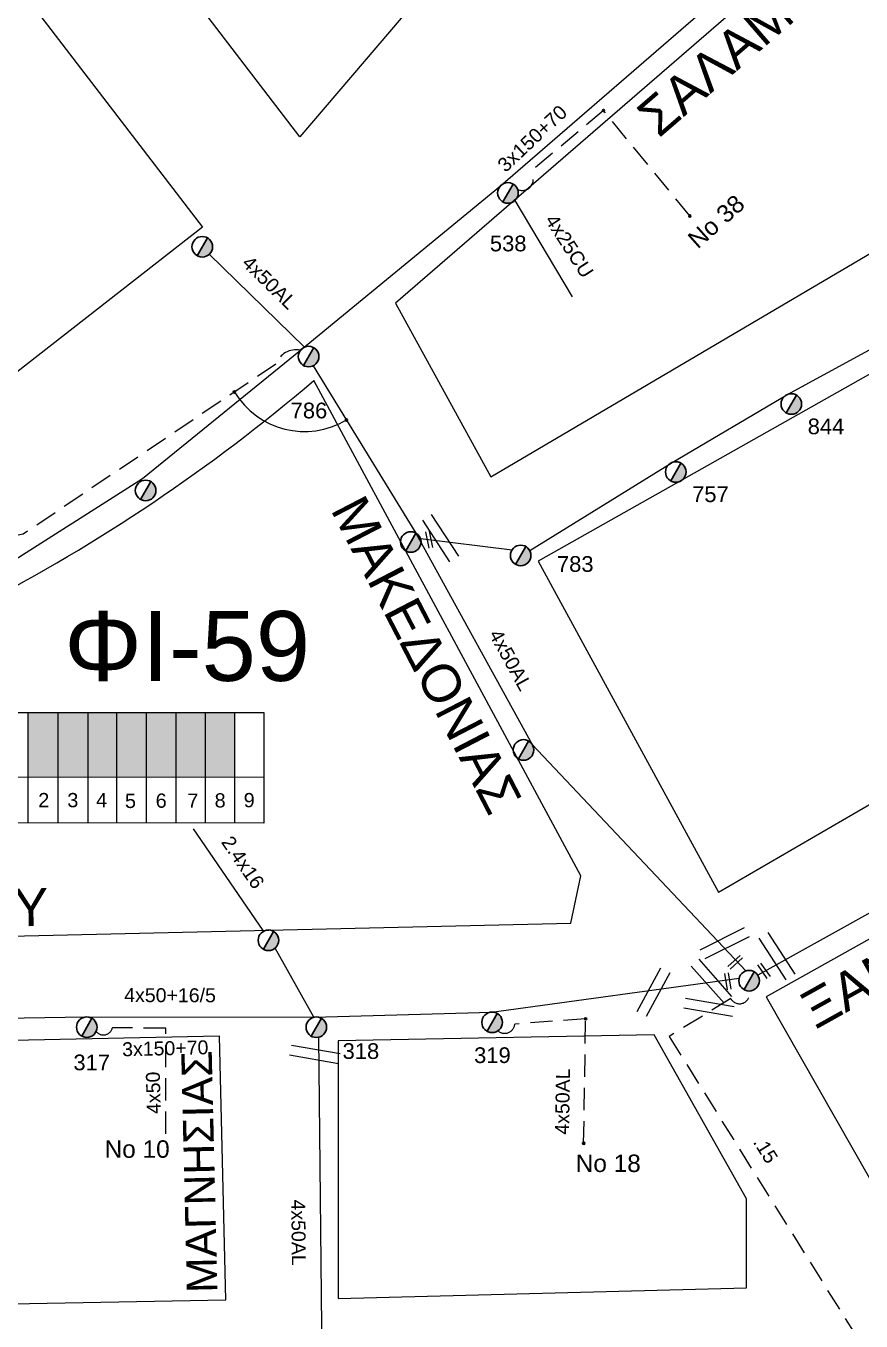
# Model space of a CAD drawing. Header units: millimetres. Extents: x 1421 to 7547, y 822 to 1873.
# Drawn here: x 6842.7 to 6938.4, y 1423 to 1571.3 of the extents above; entities that cross this region are included whole.
import ezdxf
from ezdxf.enums import TextEntityAlignment as Align

# ---------------------------------------------------------------- set-up
doc = ezdxf.new("R2010")
doc.units = ezdxf.units.MM
doc.linetypes.add('DASHED', pattern=[19.05, 12.7, -6.35])
doc.layers.get('0').update_dxf_attribs({"lineweight": 30})
for name, color, linetype, lineweight in [('2.4x16', 7, 'Continuous', 30), ('3x150+50', 7, 'Continuous', 30), ('4x50+13_5', 7, 'Continuous', 30), ('4x50+16_5', 7, 'Continuous', 30), ('4x50AL', 7, 'Continuous', 30), ('Pillar OTE', 7, 'Continuous', 30), ('TEXT_ΚΑΛΩΔΙΩΝ', 7, 'Continuous', 30), ('Γυμνά εναέρια ΧΤ και ΦΟΠ (3Φ)   4x50+16AL', 7, 'Continuous', 30), ('Εναέρια παροχή ΧΤ 4x25', 7, 'SYN_LINE', 30), ('Καλώδια ΧΤ   3x150+50CU', 7, 'DASHED', 30), ('Καλώδια ΧΤ   3x150+70AL', 7, 'DASHED', 30), ('Μηχανική τομή', 7, 'Continuous', 30), ('Στύλος ΦΜ', 7, 'Continuous', 30), ('Στύλος ΦΜ @ 1', 7, 'Continuous', 30), ('Συνδέσεις', 7, 'Continuous', 30), ('Τομή', 7, 'Continuous', 30), ('Υπόβαθρο ΔΕΗ', 7, 'Continuous', 30), ('Υπόγεια Καλώδια Δικτύου ΧΤ   .15', 7, 'DASHED', 30), ('Υπόγεια Καλώδια Δικτύου ΧΤ  4x50AL', 7, 'DASHED', 30)]:
    doc.layers.add(name, color=color, linetype=linetype, lineweight=lineweight)
doc.styles.add('arial', font='arial.ttf')
doc.styles.get("Standard").update_dxf_attribs({"font": 'arial.ttf'})
doc.linetypes.add('SYN_LINE', pattern='A,0.5,-0.0001,["/\\/\\/\\/",Standard,S=0.1,R=0,X=0,Y=-0.05],-0.25', length=0.7501)

# ---------------------------------------------------------------- blocks, each defined once
blk = doc.blocks.new('ΥΠΑΡΧΩΝ ΤΣΙΜΕΝΤΕΝΙΟΣ ΣΤΥΛΟΣ')
at = {"layer": 'Στύλος ΦΜ'}
blk.add_hatch(color=7, dxfattribs=at).paths.add_polyline_path([(-1.29, -2.28, 0.574793), (2.62, 0, 0.268822), (1.3, 2.27)])
at = {"layer": 'Στύλος ΦΜ', "color": 7}
blk.add_line((-1.29, -2.28), (1.3, 2.27), dxfattribs=at)
blk.add_circle((0, 0), 2.62, dxfattribs=at)
at = {"layer": 'Στύλος ΦΜ', "flags": 4}
for tag, p in [('ΑΡΙΘΜΟΣ', (-4.68, 8.05)), ('ΤΥΠΟΣ', (-4.91, 3.03))]:
    blk.add_attdef(tag, p, '', height=4, dxfattribs=at)
blk = doc.blocks.new('ΤΟΜΗ')
at = {"layer": 'Τομή', "lineweight": -3, "ltscale": 40}
for p, q in [((-11.37, 1.1), (11.37, 1.1)), ((11.37, -3.57), (-11.37, -3.57))]:
    blk.add_line(p, q, dxfattribs=at)
blk = doc.blocks.new('ΜΗΧΑΝΙΚΗ ΤΟΜΗ')
at = {"layer": 'Μηχανική τομή', "lineweight": -3, "ltscale": 40}
for p, q in [((-3.78, 1.15), (3.8, 1.15)), ((3.8, -0.4), (-3.78, -0.4))]:
    blk.add_line(p, q, dxfattribs=at)
blk = doc.blocks.new('_ΣΥΝΔΕΣΗ')
at = {"layer": 'Συνδέσεις', "linetype": 'SYN_LINE', "ltscale": 40}
blk.add_hatch(color=256, dxfattribs=at).paths.add_polyline_path([(0.5, -0.01, 1), (-0.5, -0.01, 1)])
at = {"layer": 'Συνδέσεις'}
blk.add_circle((0, -0.01), 0.5, dxfattribs=at)

msp = doc.modelspace()

# ---------------------------------------------------------------- hatches: boundary and pattern name
at = {"layer": 'Καλώδια ΧΤ   3x150+50CU', "linetype": 'DASHED', "lineweight": -3, "ltscale": 0.2}
h = msp.add_hatch(color=1, dxfattribs=at)
h.dxf.hatch_style = 1
h.paths.add_polyline_path([(6846.4, 1492.68), (6842.96, 1492.68), (6842.96, 1485.32), (6846.4, 1485.31)])
h = msp.add_hatch(color=27, dxfattribs=at)
h.dxf.hatch_style = 1
h.paths.add_polyline_path([(6849.84, 1492.68), (6846.4, 1492.68), (6846.4, 1485.31), (6849.84, 1485.31)])
h = msp.add_hatch(color=173, dxfattribs=at)
h.dxf.hatch_style = 1
h.paths.add_polyline_path([(6853.14, 1492.68), (6849.84, 1492.68), (6849.84, 1485.31), (6853.14, 1485.31)])
h = msp.add_hatch(color=30, dxfattribs=at)
h.dxf.hatch_style = 1
h.paths.add_polyline_path([(6856.52, 1492.68), (6853.14, 1492.68), (6853.14, 1485.31), (6856.52, 1485.3)])
h = msp.add_hatch(color=85, dxfattribs=at)
h.dxf.hatch_style = 1
h.paths.add_polyline_path([(6859.92, 1492.68), (6856.52, 1492.68), (6856.52, 1485.3), (6859.92, 1485.3)])
h = msp.add_hatch(color=5, dxfattribs=at)
h.dxf.hatch_style = 1
h.paths.add_polyline_path([(6863.26, 1492.68), (6859.92, 1492.68), (6859.92, 1485.3), (6863.26, 1485.3)])
h = msp.add_hatch(color=2, dxfattribs=at)
h.dxf.hatch_style = 1
h.paths.add_polyline_path([(6866.64, 1492.68), (6863.26, 1492.68), (6863.26, 1485.3), (6866.64, 1485.29)])

# ---------------------------------------------------------------- linework, layer by layer
at = {"color": 2, "lineweight": -3, "ltscale": 0.2}
msp.add_lwpolyline([(6803.07, 1492.81), (6817.27, 1498.03), (6839.8, 1509.13), (6856.07, 1519.5), (6874.17, 1534.19), (6897.06, 1553), (6933.57, 1584.62)], dxfattribs=at)
at = {"color": 10, "lineweight": -3, "ltscale": 0.2}
msp.add_lwpolyline([(6887.9, 1512.62), (6898.4, 1511.34)], dxfattribs=at)
at = {"layer": '2.4x16', "color": 7, "linetype": 'SYN_LINE', "lineweight": -3, "ltscale": 10}
msp.add_lwpolyline([(6869.89, 1467.73), (6861.91, 1479.35)], dxfattribs=at)
at = {"layer": '3x150+50', "color": 27, "linetype": 'DASHED', "lineweight": -3, "ltscale": 0.2}
msp.add_lwpolyline([(6871.34, 1532.59), (6842.38, 1513.1), (6834.92, 1511.67), (6802.48, 1496.13, 0.187607), (6802.48, 1496.13, 0.463516), (6796.34, 1492.41, 1)], format="xyb", dxfattribs=at)
at = {"layer": '4x50+13_5', "color": 6, "lineweight": -3, "ltscale": 0.2}
msp.add_lwpolyline([(6900.42, 1511.23), (6916.71, 1521.34), (6929.85, 1529.07), (6943.52, 1536.51), (6969.51, 1551.23), (6996.24, 1564.04)], dxfattribs=at)
at = {"layer": '4x50+16_5', "color": 85, "lineweight": -3, "ltscale": 0.2}
msp.add_lwpolyline([(6795.08, 1457.12), (6821.34, 1457.37), (6849.56, 1457.83), (6875.69, 1457.78), (6896.04, 1458.37), (6924.39, 1462.25)], dxfattribs=at)
at = {"layer": '4x50AL', "color": 27, "lineweight": -3, "ltscale": 0.2}
for points in [[(6863.71, 1545.18), (6874.6, 1534.55)], [(6875.61, 1532.4), (6887.38, 1513.24), (6900.69, 1489.04), (6925.18, 1463.1)]]:
    msp.add_lwpolyline(points, dxfattribs=at)
at = {"layer": '4x50AL', "color": 133, "lineweight": -3, "ltscale": 0.2}
msp.add_lwpolyline([(6876.21, 1455.49), (6876.63, 1414.96)], dxfattribs=at)
at = {"layer": 'Pillar OTE', "lineweight": -3, "ltscale": 40}
for points in [[(6839.63, 1480.04), (6839.63, 1492.68), (6869.96, 1492.68), (6869.96, 1480.01), (6839.63, 1480.04)], [(6842.96, 1480.04), (6842.96, 1492.68)], [(6846.4, 1480.03), (6846.4, 1492.68)], [(6849.84, 1480.03), (6849.84, 1492.68)], [(6853.14, 1480.03), (6853.14, 1492.68)], [(6856.52, 1480.02), (6856.52, 1492.68)], [(6859.92, 1480.02), (6859.92, 1492.68)], [(6863.26, 1480.02), (6863.26, 1492.68)], [(6866.64, 1480.01), (6866.64, 1492.68)], [(6839.63, 1485.32), (6869.96, 1485.29)]]:
    msp.add_lwpolyline(points, dxfattribs=at)
at = {"layer": 'Γυμνά εναέρια ΧΤ και ΦΟΠ (3Φ)   4x50+16AL', "color": 6, "lineweight": -3, "ltscale": 0.2}
msp.add_lwpolyline([(7023.07, 1514.7), (7005.46, 1506.81), (6983.69, 1494.42), (6954.42, 1478.1), (6926.53, 1462.62)], dxfattribs=at)
at = {"layer": 'Γυμνά εναέρια ΧΤ και ΦΟΠ (3Φ)   4x50+16AL', "color": 7, "lineweight": -3, "ltscale": 0.2}
msp.add_lwpolyline([(6875.69, 1457.78), (6871.25, 1465.7)], dxfattribs=at)
at = {"layer": 'Εναέρια παροχή ΧΤ 4x25', "color": 2, "linetype": 'SYN_LINE', "lineweight": -3, "ltscale": 15}
msp.add_lwpolyline([(6898.72, 1551.33), (6905.29, 1540.3)], dxfattribs=at)
at = {"layer": 'Καλώδια ΧΤ   3x150+70AL', "color": 2, "linetype": 'DASHED', "lineweight": -3, "ltscale": 0.2}
msp.add_lwpolyline([(6918.75, 1549.56), (6908.86, 1561.65), (6900.49, 1554.6, -0.820402), (6899.02, 1552.61, -1.469242)], format="xyb", dxfattribs=at)
at = {"layer": 'Καλώδια ΧΤ   3x150+70AL', "color": 85, "lineweight": -3, "ltscale": 0.2}
msp.add_lwpolyline([(6858.73, 1456.52), (6852.62, 1456.59, -0.627389), (6850.75, 1456.16, 4.617083)], format="xyb", dxfattribs=at)
at = {"layer": 'Καλώδια ΧΤ   3x150+70AL', "color": 27, "lineweight": -3, "ltscale": 0.2}
msp.add_arc((6873.68, 1531.75), 2.49, 78.8261, 160.2831, dxfattribs=at)
at = {"layer": 'Υπόβαθρο ΔΕΗ', "lineweight": -3, "ltscale": 0.2}
for points in [[(6833.54, 1611.54), (6863.1, 1640.3), (6906.47, 1596.56), (6874.08, 1558.63), (6833.54, 1611.54)], [(6895.97, 1519.7), (6979.85, 1569.09), (6959.62, 1604.1), (6885.03, 1539.58), (6895.97, 1519.7)], [(6797.37, 1576.31), (6822.72, 1600.65), (6862.94, 1548.28), (6840.09, 1530.45), (6797.37, 1576.31)], [(6922.05, 1472.13), (7006.06, 1520.91), (6985.65, 1557.57), (6901.39, 1510.04), (6922.05, 1472.13)], [(6906.28, 1473.99), (6875.68, 1530.71)], [(6941.34, 1435.81), (7027.07, 1482.94), (7013.19, 1508.08), (6927.5, 1460.14), (6941.34, 1435.81)], [(6794.3, 1488.5), (6794.76, 1465.99), (6905.13, 1468.55), (6906.28, 1473.99)], [(6795.56, 1454.18), (6796.06, 1424.12), (6865.6, 1425.43), (6864.9, 1455.61), (6795.56, 1454.18)], [(6878.46, 1455.1), (6878.47, 1425.58), (6925.26, 1426.78), (6925.26, 1436.99), (6914.65, 1455.77), (6878.46, 1455.1)]]:
    msp.add_lwpolyline(points, dxfattribs=at)
msp.add_arc((6743.72, 1685.54), 203.44, 284.3988, 310.4398, dxfattribs=at)
at = {"layer": 'Υπόβαθρο ΔΕΗ', "lineweight": -3}
msp.add_arc((6874.63, 1534.29), 9.41, 211.3432, 300.6313, dxfattribs=at)
at = {"layer": 'Υπόγεια Καλώδια Δικτύου ΧΤ   .15', "color": 151, "lineweight": -3, "ltscale": 0.2}
msp.add_lwpolyline([(6925.56, 1460.8, -0.886262), (6923.43, 1459.92), (6916.38, 1455.59), (6937.64, 1421.53, -0.499243), (6944.62, 1414.11), (6960.15, 1383.92, -0.182037), (6965.89, 1378.47), (6971.26, 1369.08), (6970.87, 1366.69), (6979.77, 1349.35, -0.726628), (6981.24, 1345.69), (6986.71, 1334.75, -0.866631), (6987.69, 1331.15)], format="xyb", dxfattribs=at)
at = {"layer": 'Υπόγεια Καλώδια Δικτύου ΧΤ  4x50AL', "color": 85, "lineweight": -3, "ltscale": 0.2}
msp.add_lwpolyline([(6906.59, 1443.35), (6906.82, 1457.6), (6898.7, 1457.01, -0.617691), (6896.78, 1456.23, 4.569443)], format="xyb", dxfattribs=at)
msp.add_lwpolyline([(6858.75, 1444.44), (6858.73, 1456.52)], dxfattribs=at)

# ---------------------------------------------------------------- block references
at = {"layer": 'Μηχανική τομή', "lineweight": -3}
for p, xscale, yscale, zscale, rotation in [((6889, 1512.51), 0.2499999999999188, 0.2499999999999188, 0.2499999999999188, 101.90715138135), ((6923.89, 1464.16), 0.2499999999999187, 0.2499999999999187, 0.2499999999999187, 222.0218611445839), ((6923.01, 1461.89), 0.2499999999999187, 0.2499999999999187, 0.2499999999999187, 278.7639080021977), ((6927.15, 1463.06), 0.2499999999999188, 0.2499999999999188, 0.2499999999999188, 305.3049138036005)]:
    msp.add_blockref('ΜΗΧΑΝΙΚΗ ΤΟΜΗ', p, dxfattribs=dict(at, xscale=xscale, yscale=yscale, zscale=zscale, rotation=rotation))
at = {"layer": 'Στύλος ΦΜ @ 1', "lineweight": -3, "ltscale": 40}
ref = msp.add_blockref('ΥΠΑΡΧΩΝ ΤΣΙΜΕΝΤΕΝΙΟΣ ΣΤΥΛΟΣ', (6897.92, 1552.2), dxfattribs=dict(at, xscale=0.4499999999998181, yscale=0.4499999999998181, zscale=0.4499999999998181))
ref.add_attrib('ΤΥΠΟΣ', '538', (6895.85, 1545.51), dxfattribs={"layer": 'Στύλος ΦΜ', "height": 1.8, "flags": 4})
at = {"layer": 'Στύλος ΦΜ @ 1', "lineweight": -3, "ltscale": 40, "xscale": 0.4499999999998181, "yscale": 0.4499999999998181, "zscale": 0.4499999999998181}
for p in [(6862.91, 1546.03), (6856.42, 1518.12), (6886.79, 1512.22), (6899.7, 1488.4), (6870.49, 1466.6), (6925.54, 1461.97)]:
    msp.add_blockref('ΥΠΑΡΧΩΝ ΤΣΙΜΕΝΤΕΝΙΟΣ ΣΤΥΛΟΣ', p, dxfattribs=at)
at = {"layer": 'Στύλος ΦΜ @ 1', "lineweight": -3, "ltscale": 40}
ref = msp.add_blockref('ΥΠΑΡΧΩΝ ΤΣΙΜΕΝΤΕΝΙΟΣ ΣΤΥΛΟΣ', (6875.09, 1533.46), dxfattribs=dict(at, xscale=0.4499999999998181, yscale=0.4499999999998181, zscale=0.4499999999998181))
ref.add_attrib('ΤΥΠΟΣ', '786', (6873.03, 1526.38), dxfattribs={"layer": 'Στύλος ΦΜ', "height": 1.8, "flags": 4})
ref = msp.add_blockref('ΥΠΑΡΧΩΝ ΤΣΙΜΕΝΤΕΝΙΟΣ ΣΤΥΛΟΣ', (6930.38, 1528.02), dxfattribs=dict(at, xscale=0.4499999999998181, yscale=0.4499999999998181, zscale=0.4499999999998181))
ref.add_attrib('ΤΥΠΟΣ', '844', (6932.25, 1524.56), dxfattribs={"layer": 'Στύλος ΦΜ', "height": 1.8, "flags": 4})
ref = msp.add_blockref('ΥΠΑΡΧΩΝ ΤΣΙΜΕΝΤΕΝΙΟΣ ΣΤΥΛΟΣ', (6917.14, 1520.24), dxfattribs=dict(at, xscale=0.4499999999998181, yscale=0.4499999999998181, zscale=0.4499999999998181))
ref.add_attrib('ΤΥΠΟΣ', '757', (6919.01, 1516.79), dxfattribs={"layer": 'Στύλος ΦΜ', "height": 1.8, "flags": 4})
ref = msp.add_blockref('ΥΠΑΡΧΩΝ ΤΣΙΜΕΝΤΕΝΙΟΣ ΣΤΥΛΟΣ', (6899.38, 1510.68), dxfattribs=dict(at, xscale=0.4499999999998181, yscale=0.4499999999998181, zscale=0.4499999999998181))
ref.add_attrib('ΤΥΠΟΣ', '783', (6903.53, 1508.8), dxfattribs={"layer": 'Στύλος ΦΜ', "height": 1.8, "flags": 4})
ref = msp.add_blockref('ΥΠΑΡΧΩΝ ΤΣΙΜΕΝΤΕΝΙΟΣ ΣΤΥΛΟΣ', (6896.11, 1457.2), dxfattribs=dict(at, xscale=0.4499999999998181, yscale=0.4499999999998181, zscale=0.4499999999998181))
ref.add_attrib('ΤΥΠΟΣ', '319', (6894.04, 1452.54), dxfattribs={"layer": 'Στύλος ΦΜ', "height": 1.8, "flags": 4})
ref = msp.add_blockref('ΥΠΑΡΧΩΝ ΤΣΙΜΕΝΤΕΝΙΟΣ ΣΤΥΛΟΣ', (6849.68, 1456.65), dxfattribs=dict(at, xscale=0.4499999999998181, yscale=0.4499999999998181, zscale=0.4499999999998181))
ref.add_attrib('ΤΥΠΟΣ', '317', (6848.15, 1451.71), dxfattribs={"layer": 'Στύλος ΦΜ', "height": 1.8, "flags": 4})
ref = msp.add_blockref('ΥΠΑΡΧΩΝ ΤΣΙΜΕΝΤΕΝΙΟΣ ΣΤΥΛΟΣ', (6875.97, 1456.64), dxfattribs=dict(at, xscale=0.4499999999998181, yscale=0.4499999999998181, zscale=0.4499999999998181))
ref.add_attrib('ΤΥΠΟΣ', '318', (6878.98, 1453.01), dxfattribs={"layer": 'Στύλος ΦΜ', "height": 1.8, "flags": 4})
at = {"layer": 'Συνδέσεις', "lineweight": -3, "xscale": 0.25, "yscale": 0.25, "zscale": 0.25}
for p in [(6908.86, 1561.65), (6918.75, 1549.56), (6866.59, 1529.4), (6879.42, 1526.2), (6906.82, 1457.6), (6906.6, 1443.35)]:
    msp.add_blockref('_ΣΥΝΔΕΣΗ', p, dxfattribs=at)
at = {"layer": 'Τομή', "lineweight": -3}
for p, xscale, yscale, zscale, rotation in [((6889.94, 1512.49), 0.2499999999998871, 0.2499999999998871, 0.2499999999998871, 123.070316856853), ((6922.6, 1466.54), 0.2499999999998871, 0.2499999999998871, 0.2499999999998871, 26.54292490237794), ((6928.48, 1464.61), 0.2499999999998871, 0.2499999999998871, 0.2499999999998871, 123.070316856853), ((6921.45, 1462.11), 0.2499999999998872, 0.2499999999998872, 0.2499999999998872, 311.5773770589048), ((6914.86, 1460.51), 0.2499999999998871, 0.2499999999998871, 0.2499999999998871, 241.2324591909643), ((6921, 1459.22), 0.2499999999998871, 0.2499999999998871, 0.2499999999998871, 350.1890315817132), ((6875.87, 1453.83), 0.2499999999998871, 0.2499999999998871, 0.2499999999998871, 350.1890315817132)]:
    msp.add_blockref('ΤΟΜΗ', p, dxfattribs=dict(at, xscale=xscale, yscale=yscale, zscale=zscale, rotation=rotation))

# ---------------------------------------------------------------- texts
at = {"lineweight": -3, "ltscale": 40, "width": 51.144, "attachment_point": 1, "style": 'arial'}
for s, insert, char_height, rotation in [('{\\H1.083x;ΣΑΛΑΜΙΝΟΣ}', (6912.36, 1561.69), 4, 40.8435), ('{\\H1.083x;ΜΑΚΕΔΟΝΙΑΣ}', (6881.39, 1517.94), 4, 297.3817), ('{\\H1.083x;ΞΑΝΘΟΥ}', (6819.46, 1471.99), 4, 1.3565), ('{\\H1.083x;ΞΑΝΘΟΥ}', (6931.04, 1460.13), 4, 29.1295), ('ΜΑΓΝΗΣΙΑΣ', (6861.15, 1426.17), 3.5, 91.3594)]:
    msp.add_mtext(s, dxfattribs=dict(at, insert=insert, char_height=char_height, rotation=rotation))
at = {"lineweight": -3, "ltscale": 30, "char_height": 1.63, "width": 11.2573, "attachment_point": 1}
for s, insert in [('2', (6844.12, 1483.47)), ('3', (6847.45, 1483.47)), ('9', (6867.65, 1483.47)), ('4', (6850.75, 1483.47)), ('5', (6854.05, 1483.38)), ('6', (6857.57, 1483.41)), ('7', (6861.2, 1483.41)), ('8', (6864.32, 1483.44))]:
    msp.add_mtext(s, dxfattribs=dict(at, insert=insert))
at = {"layer": 'TEXT_ΚΑΛΩΔΙΩΝ', "lineweight": -3, "ltscale": 0.2}
for s, rotation, p in [('3x150+70', 43.2334, (6900.7, 1558.44)), ('4x25CU', 302.8165, (6904.96, 1546.12)), ('4x50AL', 315.6746, (6870.6, 1541.95)), ('4x50AL', 298.8183, (6898.22, 1498.71)), ('2.4x16', 304.4919, (6867.57, 1475.53)), ('4x50+16/5', 359.9035, (6859.22, 1460.31)), ('3x150+70', 1.406, (6858.67, 1454.23)), ('4x50', 91.3885, (6857.3, 1449.13)), ('4x50AL', 89.0927, (6904.17, 1448.13)), ('.15', 301.9646, (6927.44, 1442.6)), ('4x50AL', 270.5992, (6873.94, 1433.12))]:
    msp.add_text(s, height=1.6, rotation=rotation, dxfattribs=at).set_placement(p, align=Align.MIDDLE_CENTER)
at = {"layer": 'Υπόβαθρο ΔΕΗ', "lineweight": -3, "insert": (6918.32, 1547.21), "char_height": 2, "attachment_point": 1, "rotation": 41.6222}
msp.add_mtext_dynamic_manual_height_columns('Νο 38', width=17.2548, gutter_width=12.5, heights=[0], dxfattribs=at)
at = {"layer": 'Υπόβαθρο ΔΕΗ', "lineweight": -3, "attachment_point": 1}
for s, width, insert, char_height in [('ΦI-59', 30.8332, (6847.09, 1504.31), 8), ('Νο 10', 17.2548, (6851.72, 1443.69), 2), ('Νο 18', 17.2548, (6905.68, 1442.06), 2)]:
    msp.add_mtext_dynamic_manual_height_columns(s, width=width, gutter_width=12.5, heights=[0], dxfattribs=dict(at, insert=insert, char_height=char_height))

doc.saveas('drawing.dxf')
